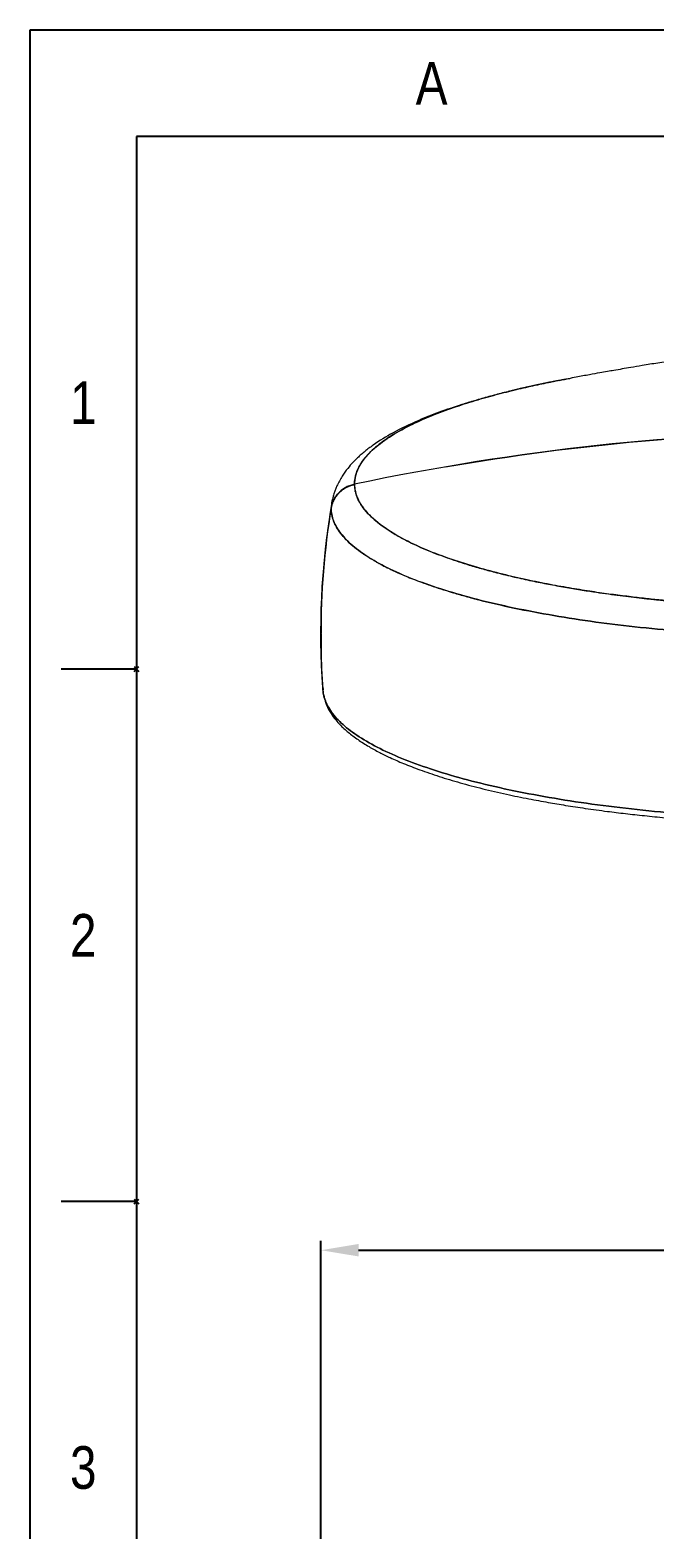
# Model space of a CAD drawing. Header units: inches. Extents: x 1105 to 1525, y -292 to 302.
# Drawn here: x 1104.7 to 1187.7, y 103 to 302.2 of the extents above; entities that cross this region are included whole.
import ezdxf

# ---------------------------------------------------------------- set-up
doc = ezdxf.new("R2010")
doc.units = ezdxf.units.IN
doc.header["$LTSCALE"] = 2.42
doc.header["$MEASUREMENT"] = 0
doc.header["$PDMODE"] = 3
doc.header["$PDSIZE"] = 0.3125
doc.layers.get('0').update_dxf_attribs({"linetype": 'CONTINUOUS'})
doc.layers.get('Defpoints').update_dxf_attribs({"linetype": 'CONTINUOUS'})
doc.layers.add('DIM', color=3, linetype='CONTINUOUS', lineweight=18)
doc.layers.add('FORM', color=7, linetype='CONTINUOUS')
doc.styles.get("Standard").update_dxf_attribs({"font": 'arial.ttf', "width": 0.8})
doc.dimstyles.new('ISO-25', dxfattribs={"dimtxt": 5, "dimasz": 2.5, "dimexe": 1.25, "dimexo": 0.625, "dimgap": 2, "dimtad": 1, "dimtih": 1, "dimtoh": 1, "dimdec": 1, "dimdsep": 46, "dimtxsty": 'Standard', "dimcen": 0, "dimclrd": 3, "dimclre": 3, "dimclrt": 4, "dimadec": 0, "dimazin": 0, "dimtfac": 1, "dimtdec": 1, "dimtmove": 0, "dimatfit": 3, "dimfxl": 1, "dimarcsym": 0})

# ---------------------------------------------------------------- blocks, each defined once
blk = doc.blocks.new('*D3')
at = {"layer": 'Defpoints', "color": 0, "transparency": 16777216}
for p in [(1279.04, 140.16), (1143.37, 34.03), (1279.04, 34.02)]:
    blk.add_point(p, dxfattribs=at)
at = {"layer": 'DIM', "color": 3, "lineweight": -2, "transparency": 16777216}
for p, q in [((1143.37, 34.65), (1143.37, 141.41)), ((1279.04, 34.64), (1279.04, 141.41)), ((1148.37, 140.16), (1202.64, 140.16)), ((1274.04, 140.16), (1219.76, 140.16))]:
    blk.add_line(p, q, dxfattribs=at)
at = {"layer": 'DIM', "color": 3, "transparency": 16777216}
for points in [[(1148.37, 140.99), (1148.37, 139.33), (1143.37, 140.16)], [(1274.04, 140.99), (1274.04, 139.33), (1279.04, 140.16)]]:
    blk.add_solid(points, dxfattribs=at)
at = {"layer": 'DIM', "color": 4, "transparency": 16777216, "insert": (1211.2, 140.16), "char_height": 5, "attachment_point": 5}
blk.add_mtext('135.7', dxfattribs=at)

msp = doc.modelspace()

# ---------------------------------------------------------------- linework, layer by layer
at = {"linetype": 'Continuous', "lineweight": 18}
for points, knots in [([(1190.25, 258.3), (1189.54, 258.18), (1188.12, 257.96), (1186.2, 257.65), (1184.61, 257.38), (1183.37, 257.17), (1182.34, 256.99), (1181.35, 256.82), (1180.28, 256.63), (1178.89, 256.38), (1177.12, 256.05), (1175.78, 255.8), (1175.02, 255.65), (1175, 255.65)], [0, 0, 0, 0, 0.142438, 0.281791, 0.380887, 0.455444, 0.526534, 0.583048, 0.648161, 0.737806, 0.8531, 0.995319, 1, 1, 1, 1]), ([(1175, 255.65), (1174.98, 255.65), (1174.93, 255.63), (1174.83, 255.61), (1174.69, 255.59), (1174.55, 255.56), (1174.41, 255.53), (1174.28, 255.51), (1174.14, 255.48), (1174, 255.45), (1173.86, 255.42), (1173.72, 255.4), (1173.58, 255.37), (1173.44, 255.34), (1173.3, 255.31), (1173.16, 255.28), (1173.02, 255.25), (1172.88, 255.23), (1172.74, 255.2), (1172.6, 255.17), (1172.46, 255.14), (1172.32, 255.11), (1172.18, 255.08), (1172.04, 255.05), (1171.9, 255.02), (1171.76, 254.99), (1171.61, 254.96), (1171.47, 254.92), (1171.33, 254.89), (1171.19, 254.86), (1171.04, 254.83), (1170.9, 254.8), (1170.76, 254.77), (1170.61, 254.73), (1170.47, 254.7), (1170.33, 254.67), (1170.18, 254.64), (1170.04, 254.6), (1169.9, 254.57), (1169.75, 254.54), (1169.61, 254.5), (1169.47, 254.47), (1169.32, 254.43), (1169.18, 254.4), (1169.03, 254.37), (1168.89, 254.33), (1168.75, 254.3), (1168.6, 254.26), (1168.46, 254.22), (1168.31, 254.19), (1167.6, 254.01), (1166.3, 253.68), (1164.45, 253.16), (1162.59, 252.59), (1160.73, 251.98), (1158.89, 251.3), (1157.23, 250.62), (1155.75, 249.95), (1154.45, 249.3), (1153.23, 248.62), (1152.1, 247.91), (1151.07, 247.16), (1150.44, 246.62), (1150.11, 246.31), (1150.04, 246.25), (1149.97, 246.18), (1149.9, 246.11), (1149.83, 246.04), (1149.77, 245.97), (1149.7, 245.9), (1149.64, 245.83), (1149.57, 245.76), (1149.51, 245.69), (1149.45, 245.62), (1149.39, 245.55), (1149.33, 245.49), (1149.27, 245.42), (1149.21, 245.35), (1149.16, 245.28), (1149.1, 245.21), (1149.05, 245.14), (1149, 245.07), (1148.95, 245), (1148.9, 244.93), (1148.85, 244.87), (1148.8, 244.8), (1148.76, 244.73), (1148.71, 244.66), (1148.67, 244.59), (1148.63, 244.52), (1148.59, 244.45), (1148.54, 244.38), (1148.51, 244.31), (1148.47, 244.25), (1148.43, 244.18), (1148.39, 244.11), (1148.36, 244.04), (1148.33, 243.97), (1148.29, 243.9), (1148.26, 243.83), (1148.23, 243.77), (1148.2, 243.7), (1148.18, 243.63), (1148.15, 243.56), (1148.12, 243.49), (1148.1, 243.42), (1148.07, 243.36), (1148.05, 243.29), (1148.03, 243.22), (1148.01, 243.15), (1147.99, 243.08), (1147.97, 243.02), (1147.96, 242.95), (1147.94, 242.88), (1147.93, 242.81), (1147.91, 242.74), (1147.9, 242.68), (1147.89, 242.61), (1147.88, 242.54), (1147.87, 242.47), (1147.86, 242.41), (1147.85, 242.34), (1147.85, 242.27), (1147.84, 242.2), (1147.84, 242.14), (1147.83, 242.07), (1147.83, 242), (1147.83, 241.93), (1147.83, 241.89), (1147.83, 241.87)], [0, 0, 0, 0, 0.000645, 0.003385, 0.006136, 0.008897, 0.011669, 0.014451, 0.017243, 0.020046, 0.02286, 0.025684, 0.028518, 0.031363, 0.034218, 0.037083, 0.039959, 0.042845, 0.045742, 0.048649, 0.051566, 0.054494, 0.057432, 0.06038, 0.063339, 0.066308, 0.069287, 0.072276, 0.075276, 0.078286, 0.081306, 0.084336, 0.087377, 0.090428, 0.093489, 0.09656, 0.099642, 0.102734, 0.105836, 0.108948, 0.11207, 0.115203, 0.118345, 0.121498, 0.124661, 0.127835, 0.131018, 0.134211, 0.137415, 0.140629, 0.143852, 0.185184, 0.229003, 0.275312, 0.324129, 0.375492, 0.429456, 0.474005, 0.519676, 0.566526, 0.614621, 0.664036, 0.714857, 0.719325, 0.723788, 0.728246, 0.732698, 0.737146, 0.741589, 0.746027, 0.75046, 0.754888, 0.759311, 0.763729, 0.768143, 0.772552, 0.776956, 0.781355, 0.78575, 0.79014, 0.794525, 0.798906, 0.803282, 0.807654, 0.812021, 0.816384, 0.820742, 0.825096, 0.829445, 0.83379, 0.83813, 0.842466, 0.846798, 0.851126, 0.855449, 0.859768, 0.864083, 0.868393, 0.872699, 0.877001, 0.881299, 0.885593, 0.889882, 0.894168, 0.898449, 0.902726, 0.906999, 0.911268, 0.915533, 0.919794, 0.924051, 0.928304, 0.932552, 0.936797, 0.941038, 0.945275, 0.949508, 0.953737, 0.957962, 0.962183, 0.9664, 0.970613, 0.974823, 0.979029, 0.98323, 0.987429, 0.991623, 0.995813, 1, 1, 1, 1]), ([(1147.83, 241.87), (1147.83, 242.37), (1148, 243.39), (1148.83, 244.99), (1150.37, 246.66), (1152.62, 248.31), (1155.35, 249.8), (1158.27, 251.08), (1161.2, 252.15), (1164.09, 253.06), (1166.88, 253.84), (1169.54, 254.5), (1172.03, 255.05), (1173.66, 255.39), (1174.43, 255.54)], [0, 0, 0, 0, 0.095219, 0.193989, 0.305147, 0.419651, 0.524767, 0.617309, 0.699438, 0.773183, 0.839467, 0.899072, 0.952691, 1, 1, 1, 1]), ([(1163.77, 252.96), (1163.2, 252.79), (1161.56, 252.29), (1159.05, 251.44), (1155.95, 250.21), (1152.98, 248.78), (1150.92, 247.51), (1149.74, 246.65), (1149.22, 246.24), (1148.71, 245.81), (1148.19, 245.34), (1147.56, 244.72), (1146.87, 243.92), (1146.12, 242.87), (1145.44, 241.61), (1145.12, 240.7), (1145, 240.22)], [0, 0, 0, 0, 0.05868, 0.171368, 0.281954, 0.437512, 0.580276, 0.613658, 0.646095, 0.67759, 0.711254, 0.748864, 0.797069, 0.855966, 0.925591, 1, 1, 1, 1]), ([(1147.83, 241.87), (1147.65, 241.83), (1147.46, 241.78), (1147.1, 241.65), (1146.91, 241.57), (1146.56, 241.38), (1146.39, 241.27), (1146.07, 241.03), (1145.92, 240.9), (1145.63, 240.61), (1145.5, 240.46), (1145.27, 240.13), (1145.17, 239.96), (1144.99, 239.61), (1144.92, 239.44), (1144.8, 239.08), (1144.76, 238.9), (1144.73, 238.72)], [0, 0, 0, 0, 0.125, 0.125, 0.25, 0.25, 0.375, 0.375, 0.5, 0.5, 0.625, 0.625, 0.75, 0.75, 0.875, 0.875, 1, 1, 1, 1]), ([(1144.73, 238.72), (1144.76, 238.9), (1144.8, 239.08), (1144.92, 239.44), (1144.99, 239.61), (1145.17, 239.96), (1145.27, 240.13), (1145.5, 240.46), (1145.63, 240.61), (1145.92, 240.9), (1146.07, 241.03), (1146.39, 241.27), (1146.56, 241.38), (1146.91, 241.57), (1147.1, 241.65), (1147.46, 241.78), (1147.65, 241.83), (1147.83, 241.87)], [0, 0, 0, 0, 0.125, 0.125, 0.25, 0.25, 0.375, 0.375, 0.5, 0.5, 0.625, 0.625, 0.75, 0.75, 0.875, 0.875, 1, 1, 1, 1]), ([(1147.83, 241.83), (1147.83, 241.84), (1147.83, 241.84), (1147.83, 241.85), (1147.83, 241.85), (1147.83, 241.85), (1147.83, 241.85), (1147.83, 241.86), (1147.83, 241.86), (1147.83, 241.86), (1147.83, 241.87), (1147.83, 241.87)], [0, 0, 0, 0, 0.25, 0.25, 0.5, 0.5, 0.625, 0.625, 0.75, 0.75, 1, 1, 1, 1]), ([(1147.83, 241.83), (1147.83, 241.82), (1147.83, 241.78), (1147.83, 241.69), (1147.84, 241.56), (1147.86, 241.38), (1147.89, 241.15), (1147.94, 240.88), (1148.02, 240.56), (1148.13, 240.26), (1148.25, 239.98), (1148.35, 239.75), (1148.48, 239.52), (1148.61, 239.29), (1148.75, 239.06), (1148.91, 238.84), (1149.23, 238.41), (1149.77, 237.79), (1150.62, 237), (1151.6, 236.25), (1152.76, 235.47), (1154.14, 234.67), (1155.74, 233.87), (1157.42, 233.12), (1159.18, 232.43), (1160.97, 231.8), (1162.78, 231.21), (1164.6, 230.68), (1166.58, 230.14), (1168.71, 229.62), (1171.01, 229.1), (1173.26, 228.65), (1175.43, 228.25), (1177.52, 227.89), (1179.41, 227.6), (1181.13, 227.35), (1182.68, 227.14), (1184.17, 226.95), (1185.59, 226.78), (1186.77, 226.65), (1187.72, 226.55), (1188.45, 226.48), (1189.17, 226.41), (1189.88, 226.34), (1190.56, 226.28), (1191.24, 226.22), (1191.89, 226.17), (1192.53, 226.12), (1193.16, 226.07), (1193.76, 226.02), (1194.35, 225.98), (1194.92, 225.94), (1195.47, 225.9), (1196.01, 225.87), (1196.53, 225.83), (1197.03, 225.8), (1197.51, 225.77), (1197.97, 225.75), (1198.42, 225.72), (1199.07, 225.69), (1199.91, 225.65), (1200.93, 225.61), (1201.88, 225.57), (1202.76, 225.54), (1203.57, 225.51), (1204.3, 225.49), (1204.92, 225.47), (1205.45, 225.46), (1205.89, 225.45), (1206.31, 225.44), (1206.71, 225.43), (1207.08, 225.43), (1207.44, 225.42), (1207.77, 225.42), (1208.06, 225.41), (1208.31, 225.41), (1208.53, 225.41), (1208.74, 225.41), (1208.94, 225.41), (1209.14, 225.4), (1209.33, 225.4), (1209.5, 225.4), (1209.66, 225.4), (1209.82, 225.4), (1209.98, 225.4), (1210.13, 225.4), (1210.29, 225.4), (1210.44, 225.4), (1210.59, 225.4), (1210.74, 225.4), (1210.89, 225.4), (1211.04, 225.4), (1211.15, 225.4), (1211.2, 225.4)], [0, 0, 0, 0, 0.001554, 0.004898, 0.010033, 0.016958, 0.025674, 0.03618, 0.048477, 0.062565, 0.071627, 0.080647, 0.089623, 0.098557, 0.107448, 0.116296, 0.125101, 0.157797, 0.189537, 0.220321, 0.250149, 0.286503, 0.321399, 0.354837, 0.386816, 0.417335, 0.446392, 0.473988, 0.500122, 0.532374, 0.562834, 0.591501, 0.618371, 0.643443, 0.666717, 0.685216, 0.702796, 0.719456, 0.735196, 0.750016, 0.758131, 0.766052, 0.773778, 0.781309, 0.788644, 0.795782, 0.802723, 0.809467, 0.816013, 0.822361, 0.82851, 0.834462, 0.840216, 0.845771, 0.851129, 0.85629, 0.861253, 0.86602, 0.870592, 0.874968, 0.886113, 0.896526, 0.906198, 0.915123, 0.923302, 0.930742, 0.937455, 0.942134, 0.946591, 0.950826, 0.954836, 0.958625, 0.962196, 0.965555, 0.96871, 0.970961, 0.973141, 0.975253, 0.977301, 0.979288, 0.981221, 0.982913, 0.984559, 0.986165, 0.987737, 0.989281, 0.990806, 0.992318, 0.993826, 0.995339, 0.996865, 0.998416, 1, 1, 1, 1]), ([(1211.2, 225.4), (1211.13, 225.4), (1210.97, 225.4), (1210.73, 225.4), (1210.46, 225.4), (1210.17, 225.4), (1209.85, 225.4), (1209.49, 225.4), (1209.09, 225.4), (1208.65, 225.41), (1208.15, 225.41), (1207.59, 225.42), (1206.98, 225.43), (1206.34, 225.44), (1205.69, 225.45), (1205.04, 225.47), (1204.39, 225.49), (1203.74, 225.5), (1203.08, 225.52), (1202.39, 225.55), (1201.65, 225.58), (1200.83, 225.61), (1199.9, 225.65), (1198.86, 225.7), (1197.71, 225.76), (1196.44, 225.84), (1195.07, 225.92), (1193.6, 226.03), (1192, 226.15), (1190.28, 226.3), (1188.41, 226.48), (1186.38, 226.69), (1184.19, 226.95), (1181.83, 227.25), (1179.29, 227.61), (1176.58, 228.04), (1173.68, 228.56), (1170.6, 229.18), (1167.37, 229.93), (1164.02, 230.83), (1160.59, 231.9), (1157.16, 233.19), (1153.89, 234.74), (1151.07, 236.53), (1149.06, 238.44), (1148.04, 240.22), (1147.83, 241.34), (1147.83, 241.83)], [0, 0, 0, 0, 0.002254, 0.004681, 0.007328, 0.010241, 0.013469, 0.017057, 0.021043, 0.025468, 0.030462, 0.036126, 0.042359, 0.048813, 0.055365, 0.062006, 0.068618, 0.075164, 0.081748, 0.088613, 0.096063, 0.104391, 0.113803, 0.124428, 0.136323, 0.149414, 0.163598, 0.178928, 0.195608, 0.213852, 0.233857, 0.255804, 0.279883, 0.3063, 0.335301, 0.367214, 0.402435, 0.441522, 0.485007, 0.53303, 0.586481, 0.646806, 0.715066, 0.79145, 0.870607, 0.943285, 1, 1, 1, 1]), ([(1144.81, 239.43), (1144.46, 237.37), (1144.09, 234.71), (1143.82, 232.03), (1143.77, 231.43)], [0, 0, 0, 0, 0.775081, 1, 1, 1, 1]), ([(1144.99, 240.2), (1144.92, 240), (1144.86, 239.8), (1144.76, 239.31), (1144.73, 239.02), (1144.73, 238.72)], [0, 0, 0, 0, 0.410029, 0.410029, 1, 1, 1, 1]), ([(1145.01, 240.27), (1145.01, 240.28), (1145.02, 240.3), (1145.03, 240.34), (1145.04, 240.36), (1145.05, 240.39)], [0, 0, 0, 0, 0.342016, 0.342016, 1, 1, 1, 1]), ([(1144.73, 238.72), (1144.73, 238.71), (1144.73, 238.71), (1144.73, 238.7), (1144.73, 238.7), (1144.73, 238.7), (1144.73, 238.69), (1144.73, 238.69), (1144.73, 238.68), (1144.73, 238.68)], [0, 0, 0, 0, 0.25, 0.25, 0.5, 0.5, 0.75, 0.75, 1, 1, 1, 1]), ([(1144.73, 238.68), (1144.73, 238.12), (1144.83, 237.56), (1145.26, 236.44), (1145.58, 235.89), (1146.43, 234.78), (1146.96, 234.24), (1147.9, 233.43), (1148.25, 233.16), (1148.8, 232.76), (1149.08, 232.57), (1149.43, 232.34), (1149.61, 232.22), (1149.7, 232.16), (1149.74, 232.14), (1149.76, 232.12), (1149.78, 232.11), (1149.78, 232.11), (1149.78, 232.11), (1149.79, 232.11), (1149.79, 232.11), (1149.79, 232.11), (1149.79, 232.11), (1149.79, 232.11), (1149.79, 232.11), (1149.79, 232.11), (1149.87, 232.06), (1150.04, 231.95), (1150.37, 231.76), (1150.75, 231.53), (1151.05, 231.37), (1151.37, 231.19), (1151.72, 231.01), (1152.32, 230.71), (1153, 230.38), (1153.78, 230.03), (1154.36, 229.78), (1154.97, 229.52), (1155.3, 229.39), (1155.99, 229.12), (1156.35, 228.98), (1157.12, 228.7), (1157.53, 228.55), (1158.38, 228.26), (1158.83, 228.11), (1159.77, 227.81), (1160.26, 227.66), (1161.3, 227.35), (1161.84, 227.19), (1162.7, 226.95), (1163.13, 226.83), (1163.66, 226.69), (1163.93, 226.62), (1164.06, 226.59), (1164.13, 226.57), (1164.16, 226.56), (1164.18, 226.56), (1164.19, 226.56), (1164.19, 226.55), (1164.2, 226.55), (1164.2, 226.55), (1164.2, 226.55), (1164.2, 226.55), (1164.2, 226.55), (1164.2, 226.55), (1165.74, 226.16), (1167.35, 225.78), (1170.72, 225.07), (1172.47, 224.74), (1176.08, 224.12), (1177.95, 223.83), (1181.79, 223.31), (1183.76, 223.07), (1187.78, 222.64), (1189.83, 222.46), (1193.99, 222.14), (1196.11, 222), (1199.31, 221.84), (1200.38, 221.8), (1202.53, 221.72), (1203.61, 221.68), (1205.77, 221.63), (1206.86, 221.61), (1208.49, 221.6), (1209.03, 221.59), (1209.84, 221.59), (1210.11, 221.59), (1210.66, 221.59), (1210.93, 221.59), (1211.2, 221.59)], [0, 0, 0, 0, 0.0625, 0.0625, 0.125, 0.125, 0.1875, 0.1875, 0.21875, 0.21875, 0.234375, 0.242187, 0.246094, 0.248047, 0.249023, 0.249512, 0.249756, 0.249878, 0.249939, 0.249969, 0.249985, 0.249992, 0.249996, 0.249998, 0.249998, 0.25, 0.25, 0.265625, 0.28125, 0.296875, 0.3125, 0.3125, 0.328125, 0.34375, 0.359375, 0.375, 0.390625, 0.390625, 0.40625, 0.40625, 0.421875, 0.421875, 0.4375, 0.4375, 0.453125, 0.453125, 0.46875, 0.46875, 0.484375, 0.484375, 0.492187, 0.496094, 0.498047, 0.499023, 0.499512, 0.499756, 0.499878, 0.499939, 0.499969, 0.499985, 0.499992, 0.499996, 0.499998, 0.499998, 0.5, 0.5, 0.5625, 0.5625, 0.625, 0.625, 0.6875, 0.6875, 0.75, 0.75, 0.8125, 0.8125, 0.875, 0.875, 0.90625, 0.90625, 0.9375, 0.9375, 0.96875, 0.96875, 0.984375, 0.984375, 0.992187, 0.992187, 1, 1, 1, 1]), ([(1211.2, 221.59), (1209.03, 221.59), (1204.67, 221.64), (1196.06, 221.95), (1185.6, 222.76), (1175.96, 224.07), (1168.96, 225.41), (1164.12, 226.53), (1159.73, 227.78), (1155.84, 229.13), (1152.48, 230.57), (1149.69, 232.1), (1147.49, 233.68), (1146.16, 235.05), (1145.42, 236.16), (1145.02, 236.99), (1144.78, 237.84), (1144.73, 238.4), (1144.73, 238.68)], [0, 0, 0, 0, 0.0625, 0.125, 0.25, 0.375, 0.4375, 0.5, 0.5625, 0.625, 0.6875, 0.75, 0.8125, 0.875, 0.90625, 0.9375, 0.96875, 1, 1, 1, 1]), ([(1211.2, 197.33), (1208.99, 197.33), (1204.57, 197.39), (1198, 197.64), (1191.55, 198.06), (1185.3, 198.64), (1179.3, 199.37), (1173.6, 200.26), (1168.26, 201.28), (1163.34, 202.43), (1158.88, 203.71), (1154.93, 205.09), (1151.51, 206.56), (1148.67, 208.12), (1146.43, 209.73), (1144.82, 211.4), (1143.85, 213.1), (1143.63, 214.25), (1143.63, 214.82)], [0, 0, 0, 0, 0.0625, 0.125, 0.1875, 0.25, 0.3125, 0.375, 0.4375, 0.5, 0.5625, 0.625, 0.6875, 0.75, 0.8125, 0.875, 0.9375, 1, 1, 1, 1]), ([(1143.64, 214.49), (1143.65, 214.31), (1143.71, 213.85), (1143.93, 213.1), (1144.33, 212.25), (1145.09, 211.12), (1146.43, 209.73), (1148.67, 208.12), (1151.51, 206.56), (1154.93, 205.09), (1158.88, 203.71), (1163.34, 202.43), (1168.27, 201.28), (1175.38, 199.92), (1185.18, 198.56), (1195.81, 197.73), (1204.57, 197.39), (1208.99, 197.33), (1211.2, 197.33)], [0, 0, 0, 0, 0.019623, 0.051248, 0.082873, 0.114498, 0.177749, 0.240999, 0.304249, 0.367499, 0.430749, 0.493999, 0.557249, 0.620499, 0.747, 0.8735, 0.93675, 1, 1, 1, 1]), ([(1143.93, 213.08), (1143.98, 212.9), (1144.18, 212.33), (1144.64, 211.48), (1145.27, 210.62), (1145.87, 209.96), (1146.42, 209.42), (1147.18, 208.76), (1148.25, 207.96), (1149.66, 207.06), (1151.1, 206.27), (1152.62, 205.52), (1154.38, 204.75), (1156.53, 203.92), (1159.04, 203.06), (1161.82, 202.22), (1164.81, 201.43), (1167.87, 200.72), (1170.79, 200.12), (1173.42, 199.63), (1175.92, 199.21), (1178.53, 198.81), (1181.18, 198.45), (1183.81, 198.13), (1186.36, 197.85), (1189.21, 197.57), (1192.52, 197.29), (1196.43, 197.03), (1200.99, 196.8), (1205.99, 196.65), (1209.46, 196.62), (1211.2, 196.62)], [0, 0, 0, 0, 0.01728, 0.053972, 0.083846, 0.106938, 0.125948, 0.145029, 0.183541, 0.221259, 0.25406, 0.283655, 0.317725, 0.357015, 0.399462, 0.442134, 0.485013, 0.527816, 0.565884, 0.597582, 0.625249, 0.655745, 0.689112, 0.715621, 0.743397, 0.772856, 0.807526, 0.848212, 0.894911, 0.947625, 1, 1, 1, 1])]:
    msp.add_open_spline(points, degree=3, knots=knots, dxfattribs=at)
for points, degree in [([(1175, 255.65), (1174.63, 255.57), (1174.27, 255.5), (1173.91, 255.42)], 3), ([(1174.99, 255.65), (1175.46, 255.74), (1175.94, 255.83), (1176.42, 255.91)], 3), ([(1211.2, 248.71), (1190.79, 248.71), (1169.67, 246.43), (1147.83, 241.87)], 3), ([(1159.89, 244.17), (1177.47, 247.2), (1194.57, 248.71), (1211.2, 248.71)], 3), ([(1147.83, 241.87), (1147.83, 241.86), (1147.83, 241.85), (1147.83, 241.83)], 3), ([(1147.9, 240.86), (1147.91, 240.88), (1147.92, 240.9), (1147.93, 240.92)], 3), ([(1147.98, 240.64), (1147.99, 240.66), (1148, 240.68), (1148.01, 240.69)], 3), ([(1148.03, 240.74), (1148.02, 240.73), (1148.01, 240.71), (1148.01, 240.69)], 3), ([(1144.73, 238.68), (1143.8, 233.12), (1143.35, 227.47), (1143.36, 221.83)], 3), ([(1143.63, 214.82), (1143.05, 222.77), (1143.42, 230.81), (1144.73, 238.68)], 3), ([(1144.73, 238.68), (1144.73, 238.69), (1144.73, 238.7), (1144.73, 238.72)], 3), ([(1170.23, 225.14), (1170.24, 225.22), (1170.25, 225.29)], 2), ([(1143.41, 224.24), (1143.4, 223.54), (1143.4, 222.83), (1143.41, 222.12)], 3), ([(1143.4, 222.05), (1143.32, 218.19), (1143.65, 214.34)], 2), ([(1143.63, 214.82), (1143.64, 214.72), (1143.65, 214.63), (1143.67, 214.55)], 3), ([(1143.67, 214.55), (1143.65, 214.63), (1143.64, 214.72), (1143.63, 214.82)], 3), ([(1143.72, 213.93), (1143.78, 213.71)], 1), ([(1143.78, 213.71), (1143.82, 213.52), (1143.86, 213.32), (1143.92, 213.13)], 3)]:
    msp.add_open_spline(points, degree=degree, dxfattribs=at)
for points, weights in [([(1147.83, 241.83), (1146.17, 241.49), (1145, 240.3), (1144.73, 238.68)], [1.09517953483, 0.968294390806, 0.968273491834, 1.09511683791]), ([(1145.34, 240.19), (1145.93, 241.05), (1146.81, 241.62), (1147.83, 241.83)], [1.00778266775, 0.98445269355, 1.01357462726, 1.09514846888])]:
    msp.add_rational_spline(points, weights, degree=3, dxfattribs=at)
at = {"layer": 'FORM'}
for p, q in [((1118.89, 288.04), (1118.89, -277.62)), ((1510.61, 288.04), (1118.89, 288.04)), ((1118.89, 217.33), (1108.89, 217.33)), ((1118.89, 146.62), (1108.89, 146.62))]:
    msp.add_line(p, q, dxfattribs=at)
msp.add_lwpolyline([(1104.75, 302.18), (1524.75, 302.18), (1524.75, -291.76), (1104.75, -291.76)], close=True, dxfattribs=at)
for p in [(1118.89, 217.33), (1118.89, 146.62)]:
    msp.add_point(p, dxfattribs=at)

# ---------------------------------------------------------------- texts
at = {"layer": 'FORM', "char_height": 5.66, "attachment_point": 5}
for s, width, insert in [('A', 10, (1158.06, 295.11)), ('1', 50, (1111.82, 252.68)), ('2', 50, (1111.82, 181.97)), ('3', 50, (1111.82, 111.27))]:
    msp.add_mtext_dynamic_manual_height_columns(s, width=width, gutter_width=12.5, heights=[0], dxfattribs=dict(at, insert=insert))

# ---------------------------------------------------------------- dimensions: what is measured, and where the dimension line sits
at = {"layer": 'DIM'}
dim = msp.add_linear_dim(base=(1279.04, 140.16), p1=(1143.37, 34.03), p2=(1279.04, 34.02), dimstyle='ISO-25', override={"dimasz": 5, "dimtad": 0}, dxfattribs=at)
dim.commit()
dim.dimension.update_dxf_attribs({"geometry": '*D3', "text_midpoint": (1211.2, 140.16)})

doc.saveas('drawing.dxf')
